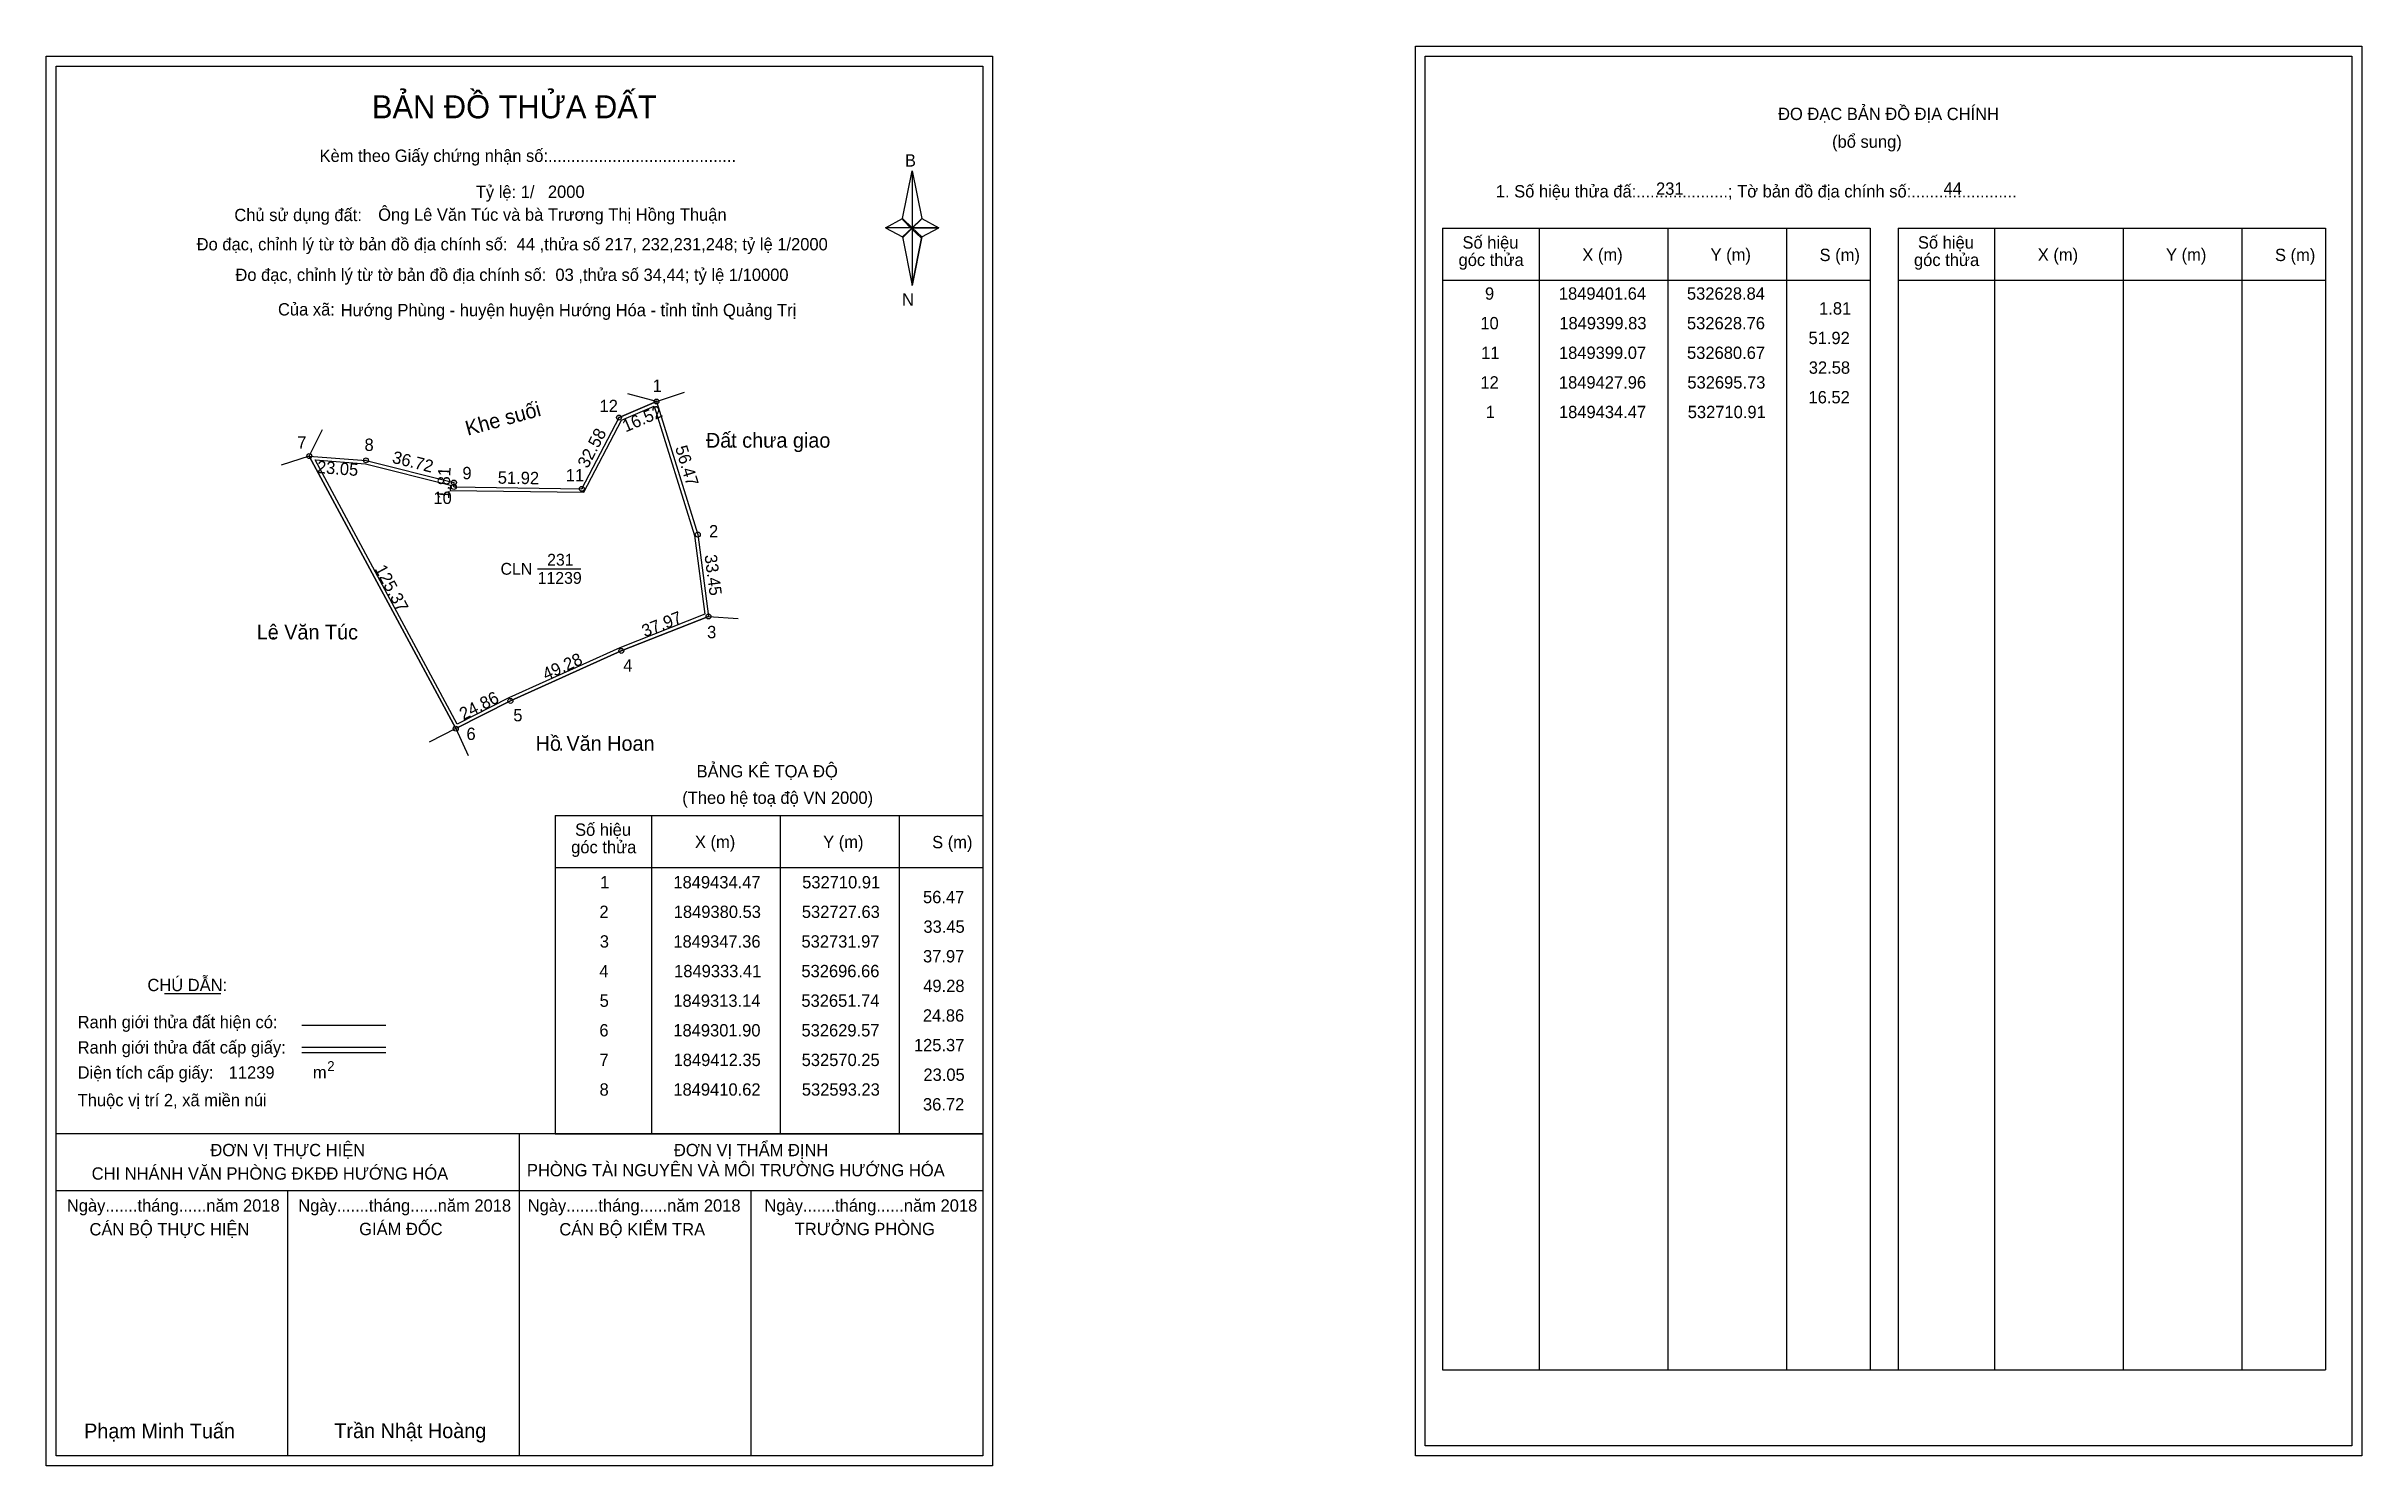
# Model space of a CAD drawing. Extents: x 532464 to 533402, y 1849003 to 1849578.
import ezdxf

# ---------------------------------------------------------------- set-up
doc = ezdxf.new("R2010")
doc.units = 0
for name, color, linetype in [('Level 1', 7, 'Continuous'), ('Level 10', 7, 'Continuous'), ('Level 11', 7, 'Continuous'), ('Level 13', 7, 'Continuous'), ('Level 22', 7, 'Continuous'), ('Level 27', 7, 'Continuous'), ('Level 3', 7, 'Continuous'), ('Level 36', 7, 'Continuous'), ('Level 49', 7, 'Continuous'), ('Level 53', 7, 'Continuous'), ('Level 55', 7, 'Continuous'), ('Level 6', 7, 'Continuous'), ('Level 60', 7, 'Continuous'), ('Level 63', 7, 'Continuous'), ('Level 9', 7, 'Continuous')]:
    doc.layers.add(name, color=color, linetype=linetype)

msp = doc.modelspace()

# ---------------------------------------------------------------- linework, layer by layer
at = {"layer": 'Level 1'}
for p, q in [((533022.35, 1849574.39), (533022.35, 1849574.39)), ((532467.7, 1849570.39), (532467.7, 1849570.39)), ((532810.55, 1849508.63), (532814.48, 1849527.91)), ((532814.48, 1849527.91), (532814.48, 1849504.86)), ((532814.48, 1849527.91), (532818.42, 1849508.63)), ((532803.66, 1849504.86), (532810.55, 1849508.63)), ((532810.55, 1849508.63), (532814.48, 1849504.86)), ((532814.19, 1849504.42), (532810.55, 1849508.19)), ((532818.12, 1849508.19), (532814.19, 1849504.42)), ((532814.19, 1849504.42), (532818.12, 1849508.19)), ((532818.42, 1849508.63), (532814.48, 1849504.86)), ((532814.48, 1849504.86), (532810.55, 1849501.18)), ((532814.19, 1849504.42), (532810.55, 1849500.74)), ((532810.55, 1849500.74), (532814.19, 1849504.42)), ((532810.55, 1849501.18), (532814.48, 1849481.46)), ((532818.12, 1849500.74), (532814.19, 1849504.42)), ((532814.48, 1849504.86), (532814.48, 1849481.46)), ((532814.48, 1849504.86), (532825.3, 1849504.86)), ((532814.48, 1849504.86), (532818.42, 1849501.18)), ((532818.42, 1849501.18), (532814.48, 1849481.46)), ((532818.42, 1849501.18), (532825.3, 1849504.86)), ((533029.41, 1849504.68), (533202.62, 1849504.68)), ((533068.59, 1849042.15), (533068.59, 1849504.68)), ((533120.74, 1849042.15), (533120.74, 1849504.68)), ((533168.68, 1849504.68), (533168.68, 1849042.15)), ((533202.62, 1849504.68), (533202.62, 1849042.15)), ((533213.93, 1849504.68), (533387.13, 1849504.68)), ((533253.11, 1849042.15), (533253.11, 1849504.68)), ((533305.25, 1849042.15), (533305.25, 1849504.68)), ((533353.2, 1849504.68), (533353.2, 1849042.15)), ((533387.13, 1849504.68), (533387.13, 1849042.15)), ((533029.41, 1849483.63), (533202.62, 1849483.63)), ((533213.93, 1849483.63), (533387.13, 1849483.63)), ((532669.89, 1849266.74), (532843.09, 1849266.74)), ((532709.07, 1849137.69), (532709.07, 1849266.74)), ((532761.21, 1849137.69), (532761.21, 1849266.74)), ((532809.16, 1849266.74), (532809.16, 1849137.69)), ((532669.89, 1849245.68), (532843.09, 1849245.68)), ((532511.54, 1849194.52), (532534.34, 1849194.52)), ((532567.27, 1849181.72), (532601.29, 1849181.72)), ((532567.27, 1849172.82), (532601.29, 1849172.82)), ((532567.27, 1849170.63), (532601.29, 1849170.63)), ((532681.36, 1849137.69), (532467.7, 1849137.69)), ((532843.09, 1849137.69), (532633.41, 1849137.69)), ((532655.4, 1849007.24), (532655.4, 1849137.69)), ((532669.89, 1849137.68), (532843.09, 1849137.68)), ((532843.1, 1849114.59), (532467.7, 1849114.59)), ((532561.55, 1849007.24), (532561.55, 1849114.59)), ((532749.25, 1849007.24), (532749.25, 1849114.59)), ((533029.41, 1849042.15), (533387.13, 1849042.15)), ((533397.75, 1849011.24), (533397.75, 1849011.24)), ((532843.09, 1849007.24), (532843.09, 1849007.24))]:
    msp.add_line(p, q, dxfattribs=at)
for points in [[(532810.55, 1849508.63), (532814.48, 1849527.91), (532814.48, 1849504.86)], [(532814.48, 1849504.86), (532818.42, 1849508.63), (532825.3, 1849504.86)], [(532803.66, 1849504.86), (532810.55, 1849501.18), (532814.48, 1849504.86)], [(532814.48, 1849504.86), (532814.48, 1849481.46), (532818.42, 1849501.18)]]:
    msp.add_lwpolyline(points, close=True, dxfattribs=at)
at = {"layer": 'Level 10'}
for p, q in [((532710.91, 1849434.47), (532695.73, 1849427.96)), ((532570.25, 1849412.35), (532629.57, 1849301.9)), ((532696.66, 1849333.41), (532731.97, 1849347.36)), ((532651.74, 1849313.14), (532696.66, 1849333.41)), ((532629.57, 1849301.9), (532651.74, 1849313.14))]:
    msp.add_line(p, q, dxfattribs=at)
for points in [[(532628.76, 1849399.83), (532680.67, 1849399.07), (532695.73, 1849427.96), (532710.91, 1849434.47), (532727.63, 1849380.53), (532731.97, 1849347.36), (532696.66, 1849333.41), (532651.74, 1849313.14), (532629.57, 1849301.9), (532570.25, 1849412.35), (532593.23, 1849410.62), (532628.84, 1849401.64)], [(532627.3, 1849398.45), (532681.51, 1849397.66), (532696.74, 1849426.87), (532710.03, 1849432.57), (532726.26, 1849380.23), (532730.44, 1849348.26), (532696.11, 1849334.7), (532651.14, 1849314.4), (532630.16, 1849303.77), (532572.69, 1849410.76), (532593, 1849409.23), (532627.39, 1849400.56)]]:
    msp.add_lwpolyline(points, close=True, dxfattribs=at)
at = {"layer": 'Level 11'}
for centre in [(532710.91, 1849434.47), (532695.73, 1849427.96), (532570.25, 1849412.35), (532593.23, 1849410.62), (532628.76, 1849399.83), (532628.76, 1849399.83), (532628.84, 1849401.64), (532680.67, 1849399.07), (532727.63, 1849380.53), (532731.97, 1849347.36), (532696.66, 1849333.41), (532651.74, 1849313.14), (532629.57, 1849301.9)]:
    msp.add_circle(centre, 1, dxfattribs=at)
at = {"layer": 'Level 27'}
for p, q in [((532710.91, 1849434.47), (532699.31, 1849437.56)), ((532710.91, 1849434.47), (532722.31, 1849438.22)), ((532570.25, 1849412.35), (532575.54, 1849423.12)), ((532570.25, 1849412.35), (532558.84, 1849408.62)), ((532731.97, 1849347.36), (532743.94, 1849346.53)), ((532629.57, 1849301.9), (532618.87, 1849296.48)), ((532629.57, 1849301.9), (532634.63, 1849291.02))]:
    msp.add_line(p, q, dxfattribs=at)
at = {"layer": 'Level 3'}
for p, q in [((533029.41, 1849504.68), (533029.41, 1849042.15)), ((533213.93, 1849504.68), (533213.93, 1849042.15)), ((532669.89, 1849266.74), (532669.89, 1849137.69))]:
    msp.add_line(p, q, dxfattribs=at)
at = {"layer": 'Level 63'}
for points in [[(532463.7, 1849574.39), (532847.1, 1849574.39), (532847.1, 1849003.24), (532463.7, 1849003.24)], [(533018.35, 1849578.39), (533401.75, 1849578.39), (533401.75, 1849007.24), (533018.35, 1849007.24)], [(533022.35, 1849574.39), (533397.75, 1849574.39), (533397.75, 1849011.24), (533022.35, 1849011.24)], [(532467.7, 1849570.39), (532843.1, 1849570.39), (532843.1, 1849007.24), (532467.7, 1849007.24)]]:
    msp.add_lwpolyline(points, close=True, dxfattribs=at)
at = {"layer": 'Level 9'}
msp.add_line((532662.76, 1849366.66), (532680.21, 1849366.66), dxfattribs=at)

# ---------------------------------------------------------------- texts
at = {"layer": 'Level 1'}
for s, height, p in [('BẢN ĐỒ THỬA ĐẤT', 9.3313, (532595.63, 1849549.21)), ('ĐO ĐẠC BẢN ĐỒ ĐỊA CHÍNH', 5, (533165.3, 1849548.51)), ('Kèm theo Giấy chứng nhận số:.........................................', 5, (532574.4, 1849531.55)), ('(bổ sung)', 5, (533187.18, 1849537.27)), ('B', 5, (532811.57, 1849529.66)), ('1. Số hiệu thửa đấ:....................; Tờ bản đồ địa chính số:.......................', 5, (533050.96, 1849517.15)), ('Chủ sử dụng đất:', 5, (532539.88, 1849507.56)), ('Đo đạc, chỉnh lý từ tờ bản đồ địa chính số:  44 ,thửa số 217, 232,231,248; tỷ lệ 1/2000', 5, (532524.61, 1849495.7)), ('Số hiệu', 5, (533037.44, 1849496.42)), ('Số hiệu', 5, (533221.96, 1849496.42)), ('góc thửa', 5, (533035.86, 1849489.36)), ('X (m)', 5, (533086.01, 1849491.47)), ('Y (m)', 5, (533137.96, 1849491.47)), ('S (m)', 5, (533182.12, 1849491.37)), ('góc thửa', 5, (533220.37, 1849489.36)), ('X (m)', 5, (533270.52, 1849491.47)), ('Y (m)', 5, (533322.48, 1849491.47)), ('S (m)', 5, (533366.63, 1849491.37)), ('Đo đạc, chỉnh lý từ tờ bản đồ địa chính số:  03 ,thửa số 34,44; tỷ lệ 1/10000', 5, (532540.31, 1849483.31)), ('Của xã:', 5, (532557.56, 1849469.31)), ('N', 5, (532810.37, 1849473.32)), ('BẢNG KÊ TỌA ĐỘ', 5, (532727.16, 1849282.14)), ('(Theo hệ toạ độ VN 2000)', 5, (532721.35, 1849271.42)), ('Số hiệu', 5, (532677.92, 1849258.47)), ('góc thửa', 5, (532676.34, 1849251.41)), ('X (m)', 5, (532726.48, 1849253.52)), ('Y (m)', 5, (532778.44, 1849253.52)), ('S (m)', 5, (532822.59, 1849253.42)), ('CHÚ DẪN:', 5, (532504.66, 1849195.53)), ('Ranh giới thửa đất hiện có:', 5, (532476.4, 1849180.53)), ('Ranh giới thửa đất cấp giấy:', 5, (532476.4, 1849170.25)), ('Diện tích cấp giấy:', 5, (532476.4, 1849160.09)), ('m', 5, (532571.71, 1849160.14)), ('2', 4, (532577.5, 1849163.16)), ('Thuộc vị trí 2, xã miền núi', 5, (532476.4, 1849148.89)), ('ĐƠN VỊ THỰC HIỆN', 5, (532530.17, 1849128.65)), ('ĐƠN VỊ THẨM ĐỊNH', 5, (532717.97, 1849128.65)), ('CHI NHÁNH VĂN PHÒNG ĐKĐĐ HƯỚNG HÓA', 5, (532482.08, 1849119.14)), ('PHÒNG TÀI NGUYÊN VÀ MÔI TRƯỜNG HƯỚNG HÓA', 5, (532658.42, 1849120.51)), ('Ngày.......tháng......năm 2018', 5, (532472.03, 1849106.18)), ('Ngày.......tháng......năm 2018', 5, (532565.78, 1849106.18)), ('Ngày.......tháng......năm 2018', 5, (532658.73, 1849106.18)), ('Ngày.......tháng......năm 2018', 5, (532754.64, 1849106.18)), ('CÁN BỘ THỰC HIỆN', 5, (532481.2, 1849096.55)), ('GIÁM ĐỐC', 5, (532590.46, 1849096.67)), ('CÁN BỘ KIỂM TRA', 5, (532671.54, 1849096.55)), ('TRƯỞNG PHÒNG', 5, (532766.92, 1849096.67)), ('Phạm Minh Tuấn', 6, (532479.02, 1849014.32)), ('Trần Nhật Hoàng', 6, (532580.4, 1849014.42))]:
    msp.add_text(s, height=height, dxfattribs=at).set_placement(p)
at = {"layer": 'Level 11'}
msp.add_text('Tỷ lệ: 1/', height=5, dxfattribs=at).set_placement((532637.71, 1849516.92))
at = {"layer": 'Level 13'}
for s, p in [('CLN', (532647.73, 1849364.26)), ('231', (532666.6, 1849367.94)), ('11239', (532662.77, 1849360.58))]:
    msp.add_text(s, height=4.8, dxfattribs=at).set_placement(p)
at = {"layer": 'Level 22'}
msp.add_text('Khe suối', height=6, rotation=15.25759, dxfattribs=at).set_placement((532634.41, 1849420.55))
at = {"layer": 'Level 36'}
for p in [(532740.19, 1849415.75), (532554.58, 1849338.04), (532671.16, 1849292.93)]:
    msp.add_text('.', height=6, dxfattribs=at).set_placement(p)
at = {"layer": 'Level 49'}
for s, rotation, p in [('16.52', 23.21226, (532698.42, 1849421.93)), ('32.58', 62.46753, (532683.04, 1849407.07)), ('36.72', 345.84646, (532603.52, 1849409.68)), ('56.47', 287.22208, (532718.39, 1849415.75)), ('23.05', 355.69473, (532573.2, 1849405.51)), ('1.81', 87.46924, (532626.94, 1849394.8)), ('51.92', 359.16121, (532646.58, 1849401.17)), ('125.37', 298.23916, (532596.59, 1849366.68)), ('33.45', 277.4543, (532730.34, 1849372.15)), ('37.97', 21.5576, (532706.15, 1849338.88)), ('49.28', 24.28712, (532666.16, 1849321.4)), ('24.86', 26.88462, (532632.65, 1849305.25))]:
    msp.add_text(s, height=5, rotation=rotation, dxfattribs=at).set_placement(p)
at = {"layer": 'Level 53'}
for s, p in [('9', (533046.56, 1849475.71)), ('1849401.64', (533076.49, 1849475.71)), ('532628.84', (533128.38, 1849475.71)), ('1.81', (533181.93, 1849469.71)), ('10', (533044.69, 1849463.71)), ('1849399.83', (533076.67, 1849463.71)), ('532628.76', (533128.4, 1849463.71)), ('51.92', (533177.64, 1849457.71)), ('11', (533045.01, 1849451.71)), ('1849399.07', (533076.53, 1849451.71)), ('532680.67', (533128.42, 1849451.71)), ('12', (533044.71, 1849439.71)), ('1849427.96', (533076.51, 1849439.71)), ('532695.73', (533128.56, 1849439.71)), ('32.58', (533177.75, 1849445.71)), ('1', (533046.86, 1849427.71)), ('1849434.47', (533076.53, 1849427.71)), ('532710.91', (533128.71, 1849427.71)), ('16.52', (533177.64, 1849433.71)), ('1', (532688.09, 1849237.18)), ('1849434.47', (532717.76, 1849237.18)), ('532710.91', (532769.93, 1849237.18)), ('56.47', (532818.89, 1849231.18)), ('2', (532687.79, 1849225.18)), ('1849380.53', (532717.9, 1849225.18)), ('532727.63', (532769.79, 1849225.18)), ('3', (532687.94, 1849213.18)), ('1849347.36', (532717.74, 1849213.18)), ('532731.97', (532769.65, 1849213.18)), ('33.45', (532819.05, 1849219.18)), ('37.97', (532818.89, 1849207.18)), ('4', (532687.76, 1849201.18)), ('1849333.41', (532718.05, 1849201.18)), ('532696.66', (532769.62, 1849201.18)), ('49.28', (532818.98, 1849195.18)), ('5', (532687.88, 1849189.18)), ('1849313.14', (532717.72, 1849189.18)), ('532651.74', (532769.61, 1849189.18)), ('6', (532687.77, 1849177.18)), ('1849301.90', (532717.73, 1849177.18)), ('532629.57', (532769.65, 1849177.18)), ('24.86', (532818.84, 1849183.18)), ('7', (532687.8, 1849165.18)), ('1849412.35', (532717.84, 1849165.18)), ('532570.25', (532769.72, 1849165.18)), ('125.37', (532815.2, 1849171.18)), ('23.05', (532819.05, 1849159.18)), ('8', (532687.84, 1849153.18)), ('1849410.62', (532717.75, 1849153.18)), ('532593.23', (532769.79, 1849153.18)), ('36.72', (532818.87, 1849147.18))]:
    msp.add_text(s, height=5, dxfattribs=at).set_placement(p)
at = {"layer": 'Level 55'}
for s, height, p in [('1', 0.8, (532710.69, 1849434.47)), ('0', 0.22, (532710.83, 1849434.25)), ('0', 0.22, (532710.83, 1849434.25)), ('0', 0.22, (532710.83, 1849434.25)), ('12', 0.8, (532695.16, 1849427.96)), ('0', 0.22, (532695.65, 1849427.74)), ('0', 0.22, (532695.65, 1849427.74)), ('7', 0.8, (532569.98, 1849412.35)), ('0', 0.22, (532570.17, 1849412.13)), ('0', 0.22, (532570.17, 1849412.13)), ('0', 0.22, (532570.17, 1849412.13)), ('0', 0.22, (532570.17, 1849412.13)), ('8', 0.8, (532592.97, 1849410.62)), ('0', 0.22, (532593.15, 1849410.4)), ('0', 0.22, (532593.15, 1849410.4)), ('10', 0.8, (532628.19, 1849399.83)), ('9', 0.8, (532628.57, 1849401.64)), ('0', 0.22, (532628.68, 1849399.61)), ('0', 0.22, (532628.68, 1849399.61)), ('0', 0.22, (532628.76, 1849401.42)), ('0', 0.22, (532628.76, 1849401.42)), ('11', 0.8, (532680.15, 1849399.07)), ('0', 0.22, (532680.59, 1849398.85)), ('0', 0.22, (532680.59, 1849398.85)), ('2', 0.8, (532727.36, 1849380.53)), ('0', 0.22, (532727.55, 1849380.31)), ('3', 0.8, (532731.72, 1849347.36)), ('0', 0.22, (532731.89, 1849347.14)), ('0', 0.22, (532731.89, 1849347.14)), ('4', 0.8, (532696.38, 1849333.41)), ('0', 0.22, (532696.58, 1849333.19)), ('5', 0.8, (532651.48, 1849313.14)), ('0', 0.22, (532651.66, 1849312.92)), ('6', 0.8, (532629.3, 1849301.9)), ('0', 0.22, (532629.49, 1849301.68)), ('0', 0.22, (532629.49, 1849301.68)), ('0', 0.22, (532629.49, 1849301.68))]:
    msp.add_text(s, height=height, dxfattribs=at).set_placement(p)
at = {"layer": 'Level 6'}
for s, p in [('2000', (532666.91, 1849516.96)), ('231', (533115.86, 1849518.23)), ('44', (533232.35, 1849518.27)), ('Ông Lê Văn Túc và bà Trương Thị Hồng Thuận', (532598.15, 1849507.69)), ('Hướng Phùng - huyện huyện Hướng Hóa - tỉnh tỉnh Quảng Trị', (532582.96, 1849469.01)), ('11239', (532537.58, 1849160.1))]:
    msp.add_text(s, height=5, dxfattribs=at).set_placement(p)
at = {"layer": 'Level 60'}
for s, p in [('Đất chưa giao', (532730.93, 1849415.75)), ('Lê Văn Túc', (532548.94, 1849338.04)), ('Hồ Văn Hoan', (532661.95, 1849292.93))]:
    msp.add_text(s, height=6, dxfattribs=at).set_placement(p)
at = {"layer": 'Level 9'}
for s, p in [('1', (532709.33, 1849438.37)), ('12', (532687.84, 1849430.15)), ('7', (532565.39, 1849415.41)), ('8', (532592.62, 1849414.44)), ('9', (532632.28, 1849402.96)), ('11', (532674.15, 1849402.07)), ('10', (532620.54, 1849392.94)), ('2', (532732.19, 1849379.4)), ('3', (532731.41, 1849338.54)), ('4', (532697.43, 1849325.02)), ('6', (532633.91, 1849297.31)), ('5', (532652.9, 1849304.87))]:
    msp.add_text(s, height=5, dxfattribs=at).set_placement(p)

doc.saveas('drawing.dxf')
